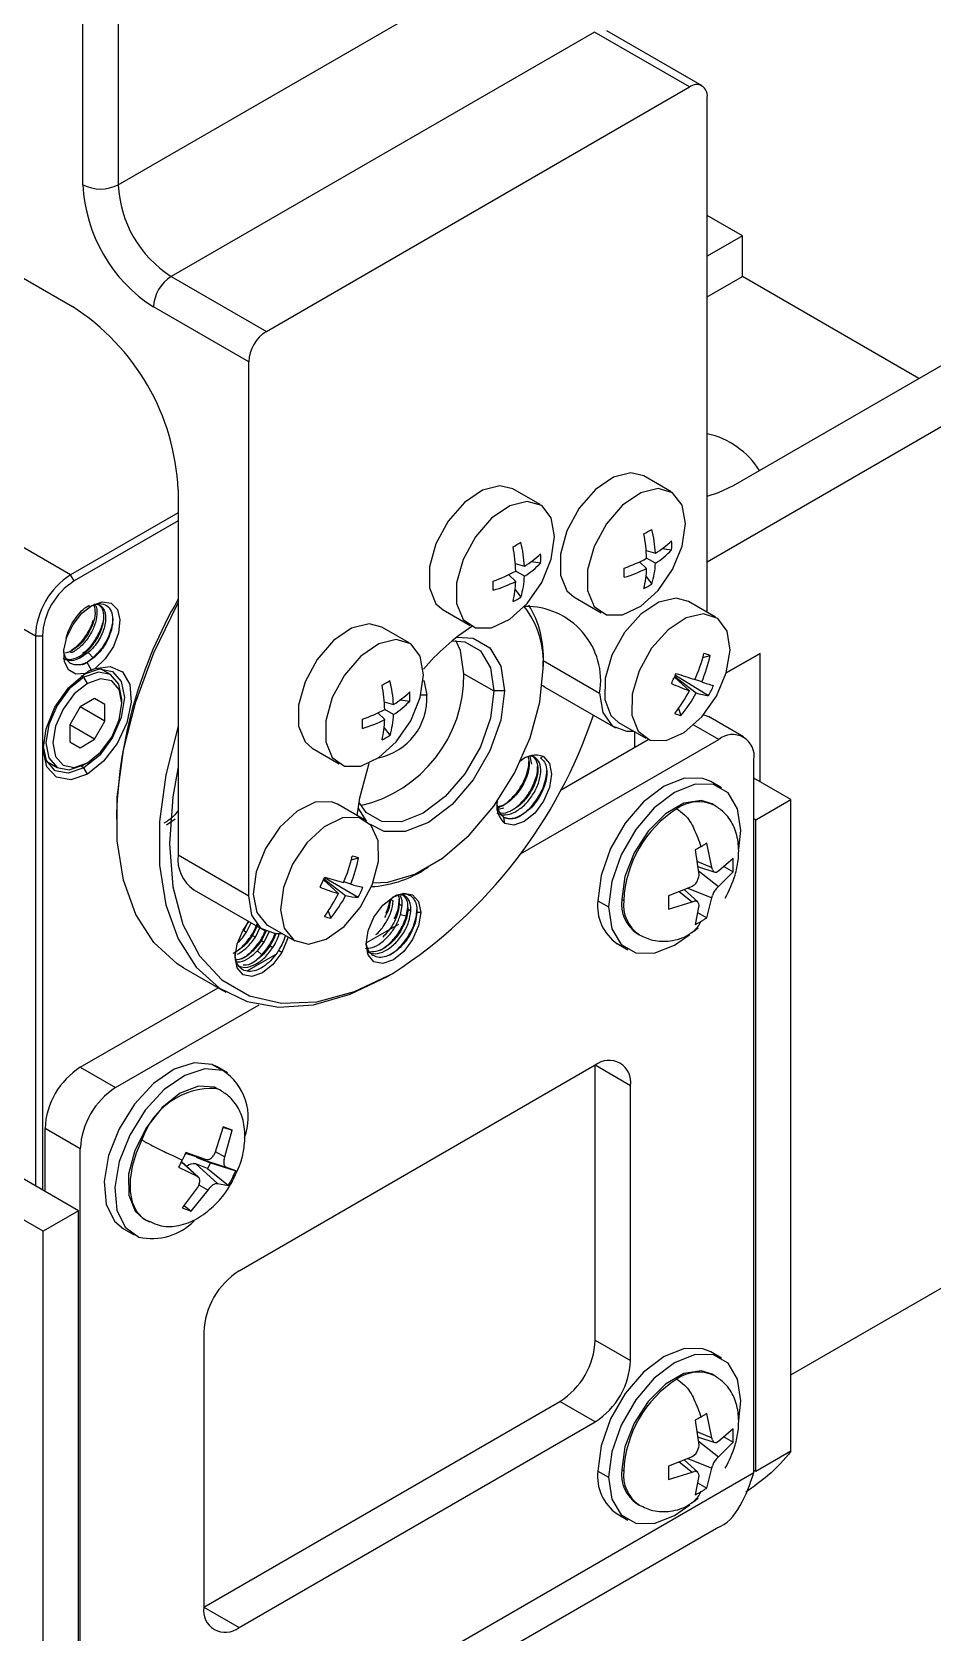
# Model space of a CAD drawing. Header units: millimetres. Extents: x 1258 to 2922, y -135 to 1239.
# Drawn here: x 1761.66 to 1779.73, y 1097.91 to 1130 of the extents above; entities that cross this region are included whole.
import ezdxf

# ---------------------------------------------------------------- set-up
doc = ezdxf.new("R2010")
doc.units = ezdxf.units.MM
doc.header["$LTSCALE"] = 6

msp = doc.modelspace()

# ---------------------------------------------------------------- linework, layer by layer
at = {"color": 7, "linetype": 'Continuous', "lineweight": 25}
for p, q in [((1762.683, 1126.94), (1762.683, 1135.922)), ((1763.39, 1135.922), (1763.39, 1126.94)), ((1763.39, 1126.94), (1771.876, 1131.839)), ((1772.936, 1130.002), (1764.451, 1125.103)), ((1774.846, 1128.9), (1772.936, 1130.002)), ((1775.096, 1128.924), (1773.186, 1130.026)), ((1766.36, 1124.001), (1774.846, 1128.9)), ((1775.199, 1118.368), (1775.199, 1128.695)), ((1761.729, 1117.895), (1745.253, 1127.407)), ((1775.906, 1125.915), (1775.199, 1126.324)), ((1760.001, 1125.924), (1762.471, 1124.498)), ((1775.906, 1125.915), (1775.199, 1125.507)), ((1775.906, 1125.099), (1775.906, 1125.915)), ((1764.451, 1125.103), (1766.36, 1124.001)), ((1775.199, 1124.691), (1775.906, 1125.099)), ((1779.442, 1123.058), (1775.906, 1125.099)), ((1766.007, 1123.389), (1764.098, 1124.491)), ((1766.007, 1112.69), (1766.007, 1123.389)), ((1775.729, 1120.915), (1780.149, 1123.466)), ((1775.199, 1119.384), (1780.502, 1122.446)), ((1774.473, 1120.788), (1773.928, 1121.103)), ((1764.593, 1120.824), (1764.593, 1113.507)), ((1771.848, 1120.528), (1771.303, 1120.843)), ((1764.593, 1120.365), (1762.436, 1119.12)), ((1764.593, 1120.202), (1762.507, 1118.998)), ((1774.297, 1119.648), (1774.484, 1119.622)), ((1771.35, 1119.35), (1771.535, 1119.295)), ((1771.672, 1119.388), (1771.859, 1119.362)), ((1773.844, 1119.384), (1773.984, 1119.251)), ((1773.975, 1119.61), (1774.16, 1119.555)), ((1774.16, 1119.352), (1773.984, 1119.453)), ((1762.507, 1118.998), (1762.436, 1119.12)), ((1771.219, 1119.124), (1771.359, 1118.991)), ((1771.535, 1119.092), (1771.359, 1119.194)), ((1773.972, 1119.086), (1774.089, 1118.936)), ((1771.347, 1118.826), (1771.464, 1118.677)), ((1772.528, 1118.678), (1773.073, 1118.363)), ((1769.903, 1118.418), (1770.448, 1118.103)), ((1775.366, 1118.272), (1774.821, 1118.587)), ((1769.223, 1117.757), (1768.678, 1118.072)), ((1761.87, 1117.895), (1761.729, 1117.895)), ((1761.729, 1117.895), (1761.729, 1106.872)), ((1761.87, 1117.895), (1761.87, 1106.791)), ((1762.422, 1117.577), (1762.324, 1117.549)), ((1762.457, 1117.557), (1762.422, 1117.577)), ((1762.634, 1117.455), (1762.598, 1117.475)), ((1762.791, 1117.563), (1762.634, 1117.455)), ((1762.923, 1117.477), (1762.765, 1117.367)), ((1762.791, 1117.563), (1762.885, 1117.459)), ((1762.885, 1117.459), (1762.923, 1117.477)), ((1775.111, 1117.463), (1775.258, 1117.503)), ((1775.582, 1117.156), (1776.26, 1117.547)), ((1776.26, 1117.547), (1775.582, 1117.156)), ((1776.26, 1114.975), (1776.26, 1117.547)), ((1762.772, 1116.946), (1762.701, 1117.069)), ((1762.766, 1117.167), (1762.725, 1117.142)), ((1762.853, 1117.213), (1762.765, 1117.367)), ((1762.927, 1117.244), (1762.853, 1117.213)), ((1763.238, 1117.122), (1763.034, 1117.24)), ((1770.32, 1117.14), (1770.921, 1116.793)), ((1771.911, 1117.242), (1771.911, 1117.364)), ((1774.842, 1116.799), (1774.54, 1117.067)), ((1774.549, 1117.085), (1774.98, 1116.753)), ((1774.561, 1117.111), (1775.227, 1116.7)), ((1771.133, 1116.793), (1770.921, 1116.793)), ((1771.944, 1116.87), (1771.893, 1116.903)), ((1771.944, 1116.87), (1773.358, 1116.054)), ((1775.088, 1116.975), (1774.952, 1117.025)), ((1762.625, 1116.474), (1762.418, 1116.115)), ((1762.918, 1116.643), (1762.625, 1116.474)), ((1763.125, 1116.185), (1762.625, 1116.474)), ((1763.125, 1116.523), (1762.918, 1116.643)), ((1763.125, 1116.523), (1762.918, 1116.643)), ((1763.125, 1116.185), (1763.125, 1116.523)), ((1763.461, 1116.548), (1763.461, 1116.63)), ((1768.725, 1116.579), (1768.91, 1116.524)), ((1768.91, 1116.321), (1768.734, 1116.423)), ((1769.047, 1116.617), (1769.234, 1116.591)), ((1774.621, 1116.443), (1774.672, 1116.302)), ((1762.418, 1116.115), (1762.418, 1115.777)), ((1762.918, 1115.826), (1762.418, 1116.115)), ((1762.918, 1115.826), (1763.125, 1116.185)), ((1768.594, 1116.353), (1768.734, 1116.22)), ((1773.421, 1116.162), (1773.966, 1115.847)), ((1775.129, 1116.317), (1775.222, 1116.28)), ((1775.929, 1115.872), (1775.222, 1116.28)), ((1762.418, 1115.777), (1762.625, 1115.657)), ((1762.625, 1115.657), (1762.918, 1115.826)), ((1768.722, 1116.055), (1768.839, 1115.906)), ((1771.457, 1113.53), (1775.429, 1115.822)), ((1772.258, 1114.808), (1774.015, 1115.823)), ((1773.75, 1115.669), (1773.75, 1115.972)), ((1767.278, 1115.647), (1767.823, 1115.332)), ((1771.684, 1115.329), (1771.646, 1115.481)), ((1771.743, 1115.464), (1771.67, 1115.487)), ((1771.687, 1115.497), (1771.766, 1115.411)), ((1771.918, 1115.478), (1771.854, 1115.454)), ((1761.959, 1115.378), (1762.164, 1115.26)), ((1762.772, 1115.354), (1762.701, 1115.313)), ((1762.772, 1115.129), (1762.701, 1115.252)), ((1776.136, 1101.125), (1776.136, 1115.414)), ((1775.482, 1114.854), (1775.27, 1114.976)), ((1776.878, 1114.618), (1776.136, 1115.046)), ((1768.33, 1114.21), (1767.785, 1114.525)), ((1775.337, 1114.505), (1775.295, 1114.529)), ((1776.171, 1114.21), (1776.878, 1114.618)), ((1776.878, 1101.553), (1776.878, 1114.618)), ((1763.355, 1114.343), (1763.355, 1114.221)), ((1764.361, 1114.109), (1764.531, 1114.233)), ((1768.376, 1114.18), (1768.201, 1114.449)), ((1770.975, 1114.417), (1771.122, 1114.45)), ((1771.143, 1114.136), (1771.123, 1114.264)), ((1776.171, 1114.21), (1776.136, 1114.23)), ((1776.171, 1101.145), (1776.171, 1114.21)), ((1775.836, 1113.628), (1775.871, 1113.995)), ((1774.955, 1113.606), (1775.029, 1113.105)), ((1775.293, 1113.257), (1775.188, 1113.74)), ((1764.593, 1113.507), (1766.007, 1112.69)), ((1768.063, 1113.407), (1768.21, 1113.449)), ((1769.507, 1113.2), (1769.613, 1113.261)), ((1775.004, 1113.274), (1775.354, 1113.162)), ((1775.302, 1113.214), (1775.293, 1113.257)), ((1775.718, 1113.434), (1775.426, 1113.18)), ((1775.532, 1113.272), (1775.718, 1113.165)), ((1775.718, 1113.165), (1775.718, 1113.434)), ((1767.807, 1112.732), (1767.503, 1113.005)), ((1767.513, 1113.026), (1767.949, 1112.695)), ((1767.526, 1113.056), (1768.204, 1112.66)), ((1768.052, 1112.919), (1767.915, 1112.968)), ((1774.938, 1112.902), (1774.895, 1112.874)), ((1775.029, 1113.105), (1775.025, 1113.054)), ((1775.426, 1113.18), (1775.39, 1113.163)), ((1775.426, 1112.875), (1775.718, 1113.165)), ((1764.908, 1112.808), (1766.323, 1111.992)), ((1768.848, 1112.621), (1768.904, 1112.588)), ((1773.007, 1112.587), (1773.219, 1112.465)), ((1773.484, 1112.618), (1773.526, 1112.594)), ((1774.895, 1112.874), (1774.425, 1112.687)), ((1774.425, 1112.687), (1774.425, 1112.418)), ((1774.425, 1112.418), (1774.895, 1112.569)), ((1775.008, 1112.564), (1774.736, 1112.811)), ((1774.895, 1112.569), (1774.938, 1112.582)), ((1775.188, 1112.246), (1775.293, 1112.645)), ((1775.293, 1112.645), (1775.302, 1112.692)), ((1775.39, 1112.843), (1775.426, 1112.875)), ((1767.599, 1112.38), (1767.652, 1112.24)), ((1769.025, 1112.519), (1769.081, 1112.486)), ((1769.048, 1112.305), (1769.081, 1112.486)), ((1769.165, 1112.281), (1769.048, 1112.304)), ((1769.165, 1112.281), (1769.199, 1112.454)), ((1769.168, 1112.235), (1769.165, 1112.281)), ((1769.201, 1112.417), (1769.168, 1112.235)), ((1769.201, 1112.417), (1769.258, 1112.384)), ((1769.454, 1112.353), (1769.378, 1112.353)), ((1775.029, 1112.492), (1774.955, 1112.112)), ((1775.002, 1112.354), (1775.188, 1112.246)), ((1775.025, 1112.532), (1775.029, 1112.492)), ((1765.893, 1112), (1766.011, 1112.172)), ((1765.998, 1112.179), (1765.906, 1111.993)), ((1765.906, 1111.993), (1765.963, 1111.96)), ((1765.963, 1111.96), (1766.055, 1112.147)), ((1766.191, 1112.11), (1766.083, 1111.891)), ((1766.14, 1111.858), (1766.237, 1112.056)), ((1766.361, 1111.995), (1766.26, 1111.789)), ((1766.316, 1111.756), (1766.425, 1111.977)), ((1766.385, 1112.1), (1766.93, 1111.785)), ((1768.361, 1111.742), (1769.013, 1112.118)), ((1773.795, 1111.931), (1773.837, 1111.907)), ((1774.88, 1111.948), (1775.015, 1112.044)), ((1766.083, 1111.891), (1766.14, 1111.858)), ((1766.184, 1111.588), (1766.316, 1111.756)), ((1766.26, 1111.789), (1766.316, 1111.756)), ((1766.437, 1111.687), (1766.305, 1111.518)), ((1766.437, 1111.687), (1766.493, 1111.654)), ((1773.395, 1111.729), (1773.608, 1111.606)), ((1765.978, 1111.183), (1766.542, 1111.509)), ((1766.272, 1111.506), (1766.184, 1111.588)), ((1766.305, 1111.518), (1766.271, 1111.507)), ((1766.668, 1111.553), (1766.604, 1111.59)), ((1764.702, 1111.245), (1765.55, 1110.755)), ((1768.906, 1111.138), (1768.8, 1111.077)), ((1762.63, 1109.25), (1765.394, 1110.845)), ((1763.337, 1108.842), (1766.215, 1110.504)), ((1762.63, 1109.25), (1763.337, 1108.842)), ((1765.274, 1109.307), (1765.486, 1109.184)), ((1765.371, 1109.261), (1765.274, 1109.307)), ((1765.583, 1109.139), (1765.371, 1109.261)), ((1772.954, 1109.29), (1765.812, 1105.167)), ((1773.661, 1108.882), (1772.954, 1109.29)), ((1772.954, 1103.779), (1772.954, 1109.29)), ((1765.395, 1108.814), (1765.318, 1108.851)), ((1765.318, 1108.851), (1765.359, 1108.827)), ((1765.437, 1108.79), (1765.395, 1108.814)), ((1773.661, 1103.37), (1773.661, 1108.882)), ((1762.595, 1106.372), (1758.827, 1108.548)), ((1761.888, 1105.964), (1758.119, 1108.139)), ((1762.63, 1107.617), (1761.923, 1108.026)), ((1761.923, 1106.76), (1761.923, 1108.026)), ((1765.492, 1108.059), (1765.327, 1107.531)), ((1765.49, 1108.051), (1765.672, 1107.992)), ((1765.672, 1107.992), (1765.492, 1108.059)), ((1765.531, 1107.456), (1765.672, 1107.992)), ((1762.63, 1093.328), (1762.63, 1107.617)), ((1764.74, 1107.529), (1765.152, 1107.398)), ((1765.14, 1107.402), (1764.746, 1107.542)), ((1765.327, 1107.531), (1765.3, 1107.482)), ((1765.515, 1107.403), (1765.531, 1107.456)), ((1764.598, 1107.249), (1764.972, 1107.069)), ((1765, 1107.05), (1764.658, 1107.361)), ((1765.182, 1107.225), (1764.943, 1107.314)), ((1764.943, 1107.314), (1765.383, 1106.918)), ((1764.999, 1107.426), (1765.239, 1107.338)), ((1764.999, 1107.426), (1765.55, 1107.25)), ((1765.177, 1107.397), (1765.14, 1107.402)), ((1765.239, 1107.338), (1765.182, 1107.225)), ((1765.182, 1107.225), (1765.599, 1106.88)), ((1765.239, 1107.338), (1765.746, 1107.173)), ((1765.55, 1107.25), (1765.527, 1107.268)), ((1765.746, 1107.173), (1765.55, 1107.25)), ((1764.991, 1106.864), (1764.672, 1106.43)), ((1764.972, 1107.069), (1765.002, 1107.048)), ((1765.014, 1106.913), (1764.991, 1106.864)), ((1765.195, 1106.788), (1765.228, 1106.834)), ((1765.351, 1106.919), (1765.383, 1106.918)), ((1765.383, 1106.918), (1765.599, 1106.88)), ((1765.715, 1107.036), (1765.677, 1107.024)), ((1764.71, 1106.482), (1764.852, 1106.364)), ((1764.852, 1106.364), (1765.195, 1106.788)), ((1762.595, 1106.372), (1761.888, 1105.964)), ((1762.595, 1093.307), (1762.595, 1106.372)), ((1763.896, 1106.216), (1763.937, 1106.192)), ((1763.937, 1106.192), (1764.043, 1106.15)), ((1763.937, 1106.192), (1764.015, 1106.156)), ((1764.672, 1106.43), (1764.852, 1106.364)), ((1761.888, 1092.899), (1761.888, 1105.964)), ((1763.496, 1106.014), (1763.708, 1105.891)), ((1776.878, 1103.084), (1780.502, 1105.176)), ((1765.105, 1103.943), (1765.105, 1098.431)), ((1772.954, 1103.779), (1773.661, 1103.37)), ((1775.482, 1103.422), (1775.27, 1103.545)), ((1775.337, 1103.074), (1775.295, 1103.098)), ((1765.105, 1098.431), (1772.247, 1102.554)), ((1772.954, 1102.146), (1772.247, 1102.554)), ((1775.293, 1101.826), (1775.188, 1102.308)), ((1775.833, 1102.177), (1775.871, 1102.564)), ((1765.812, 1098.023), (1772.954, 1102.146)), ((1774.955, 1102.174), (1775.029, 1101.673)), ((1775.718, 1102.002), (1775.426, 1101.749)), ((1775.718, 1101.733), (1775.718, 1102.002)), ((1775.004, 1101.843), (1775.354, 1101.731)), ((1775.029, 1101.673), (1775.025, 1101.622)), ((1775.302, 1101.782), (1775.293, 1101.826)), ((1775.426, 1101.749), (1775.39, 1101.732)), ((1775.426, 1101.444), (1775.718, 1101.733)), ((1775.532, 1101.841), (1775.718, 1101.733)), ((1774.895, 1101.442), (1774.425, 1101.255)), ((1775.008, 1101.132), (1774.736, 1101.379)), ((1774.938, 1101.471), (1774.895, 1101.442)), ((1775.39, 1101.412), (1775.426, 1101.444)), ((1776.878, 1101.553), (1776.171, 1101.145)), ((1762.63, 1093.328), (1776.136, 1101.125)), ((1773.007, 1101.156), (1773.219, 1101.033)), ((1773.484, 1101.186), (1773.526, 1101.162)), ((1774.425, 1101.255), (1774.425, 1100.987)), ((1774.425, 1100.987), (1774.895, 1101.138)), ((1774.895, 1101.138), (1774.938, 1101.151)), ((1775.029, 1101.061), (1774.955, 1100.681)), ((1775.025, 1101.1), (1775.029, 1101.061)), ((1775.188, 1100.815), (1775.293, 1101.213)), ((1775.293, 1101.213), (1775.302, 1101.26)), ((1775.002, 1100.922), (1775.188, 1100.815)), ((1773.795, 1100.499), (1773.837, 1100.475)), ((1774.88, 1100.516), (1775.015, 1100.612)), ((1773.395, 1100.297), (1773.608, 1100.175)), ((1762.552, 1092.606), (1775.386, 1100.015)), ((1765.105, 1098.431), (1765.812, 1098.023))]:
    msp.add_line(p, q, dxfattribs=at)
at = {"color": 8, "linetype": 'Continuous', "lineweight": 25}
for p, q in [((1762.436, 1119.12), (1755.326, 1123.225)), ((1771.911, 1117.405), (1773.042, 1116.752)), ((1762.701, 1117.069), (1762.656, 1117.095)), ((1769.578, 1116.711), (1769.459, 1116.711)), ((1775.429, 1115.822), (1774.93, 1116.11)), ((1762.701, 1115.252), (1762.646, 1115.284)), ((1774.988, 1113.38), (1775.293, 1113.257)), ((1775.015, 1113.196), (1775.426, 1112.875)), ((1774.637, 1112.771), (1774.895, 1112.569)), ((1774.81, 1112.84), (1775.293, 1112.645)), ((1765.438, 1108.79), (1765.359, 1108.827)), ((1764.74, 1107.529), (1765.14, 1107.402)), ((1765.337, 1107.563), (1765.531, 1107.456)), ((1764.655, 1107.355), (1764.972, 1107.069)), ((1765.005, 1106.893), (1765.195, 1106.788)), ((1774.988, 1101.949), (1775.293, 1101.826)), ((1775.015, 1101.764), (1775.426, 1101.444)), ((1774.637, 1101.34), (1774.895, 1101.138)), ((1774.81, 1101.408), (1775.293, 1101.213)), ((1776.171, 1101.145), (1776.136, 1101.165))]:
    msp.add_line(p, q, dxfattribs=at)
at = {"color": 7, "linetype": 'Continuous', "lineweight": 25, "flags": 128}
for points in [[(1773.928, 1121.103), (1773.669, 1121.168), (1773.319, 1121.081), (1772.957, 1120.833), (1772.631, 1120.458), (1772.386, 1120.006), (1772.255, 1119.538), (1772.255, 1119.118), (1772.386, 1118.802), (1772.528, 1118.678)], [(1775.199, 1120.696), (1775.426, 1120.771), (1775.729, 1120.915)], [(1771.303, 1120.843), (1771.044, 1120.908), (1770.694, 1120.821), (1770.332, 1120.573), (1770.006, 1120.198), (1769.761, 1119.746), (1769.63, 1119.279), (1769.63, 1118.859), (1769.761, 1118.543), (1769.903, 1118.418)], [(1772.138, 1119.887), (1772.071, 1120.261), (1771.88, 1120.508), (1771.59, 1120.594), (1771.24, 1120.507), (1770.877, 1120.259), (1770.552, 1119.883), (1770.307, 1119.431), (1770.175, 1118.964), (1770.175, 1118.544), (1770.307, 1118.228), (1770.552, 1118.059), (1770.877, 1118.06), (1771.24, 1118.23), (1771.59, 1118.547), (1771.88, 1118.968), (1772.071, 1119.435), (1772.138, 1119.887)], [(1774.763, 1120.147), (1774.696, 1120.521), (1774.505, 1120.768), (1774.215, 1120.853), (1773.865, 1120.766), (1773.502, 1120.518), (1773.177, 1120.143), (1772.932, 1119.691), (1772.8, 1119.224), (1772.8, 1118.804), (1772.932, 1118.488), (1773.177, 1118.319), (1773.502, 1118.319), (1773.865, 1118.49), (1774.215, 1118.807), (1774.505, 1119.228), (1774.696, 1119.695), (1774.763, 1120.147)], [(1762.725, 1117.142), (1762.539, 1117.131), (1762.395, 1117.215), (1762.311, 1117.381), (1762.299, 1117.609), (1762.359, 1117.869), (1762.485, 1118.127), (1762.659, 1118.35), (1762.86, 1118.508)], [(1762.86, 1118.508), (1763.069, 1118.582), (1763.248, 1118.554), (1763.373, 1118.427), (1763.425, 1118.219), (1763.397, 1117.96), (1763.294, 1117.686), (1763.129, 1117.435), (1762.927, 1117.244)], [(1764.702, 1111.245), (1764.57, 1111.327), (1764.103, 1111.75), (1763.742, 1112.312), (1763.496, 1112.999), (1763.371, 1113.792), (1763.371, 1114.668), (1763.496, 1115.605), (1763.742, 1116.576), (1764.103, 1117.556), (1764.57, 1118.517), (1764.593, 1118.558)], [(1774.821, 1118.587), (1774.579, 1118.652), (1774.231, 1118.574), (1773.868, 1118.334), (1773.539, 1117.964), (1773.289, 1117.514), (1773.151, 1117.046), (1773.144, 1116.622), (1773.269, 1116.299), (1773.421, 1116.162)], [(1768.678, 1118.072), (1768.419, 1118.137), (1768.069, 1118.05), (1767.707, 1117.803), (1767.381, 1117.427), (1767.136, 1116.975), (1767.005, 1116.508), (1767.005, 1116.088), (1767.136, 1115.772), (1767.278, 1115.647)], [(1774.055, 1115.807), (1774.377, 1115.799), (1774.739, 1115.961), (1775.091, 1116.272), (1775.385, 1116.689), (1775.582, 1117.155), (1775.656, 1117.609), (1775.596, 1117.989), (1775.41, 1118.243), (1775.124, 1118.337), (1774.776, 1118.259), (1774.413, 1118.019), (1774.085, 1117.649), (1773.834, 1117.199), (1773.697, 1116.731), (1773.69, 1116.307), (1773.815, 1115.985), (1774.055, 1115.807)], [(1769.513, 1117.116), (1769.446, 1117.49), (1769.255, 1117.737), (1768.965, 1117.823), (1768.615, 1117.736), (1768.252, 1117.488), (1767.927, 1117.112), (1767.682, 1116.66), (1767.55, 1116.193), (1767.55, 1115.773), (1767.682, 1115.457), (1767.927, 1115.288), (1768.252, 1115.289), (1768.615, 1115.459), (1768.965, 1115.776), (1769.255, 1116.197), (1769.446, 1116.664), (1769.513, 1117.116)], [(1770.089, 1117.801), (1770.338, 1117.777), (1770.651, 1117.597), (1770.852, 1117.257), (1770.921, 1116.793)], [(1770.32, 1117.14), (1770.251, 1117.604), (1770.16, 1117.802)], [(1770.176, 1117.871), (1770.507, 1117.851), (1770.843, 1117.657), (1771.059, 1117.292), (1771.133, 1116.793)], [(1762.772, 1115.129), (1762.439, 1115.012), (1762.155, 1115.063), (1761.962, 1115.273), (1761.888, 1115.613), (1761.944, 1116.032), (1762.122, 1116.468), (1762.396, 1116.857), (1762.725, 1117.142)], [(1762.701, 1117.069), (1762.41, 1116.834), (1762.163, 1116.501), (1761.999, 1116.121), (1761.941, 1115.752), (1761.999, 1115.45), (1762.163, 1115.26), (1762.41, 1115.212), (1762.701, 1115.313)], [(1762.701, 1117.13), (1763.012, 1117.238), (1763.276, 1117.187), (1763.452, 1116.984), (1763.514, 1116.66), (1763.452, 1116.265), (1763.276, 1115.859), (1763.012, 1115.503), (1762.701, 1115.252)], [(1763.461, 1116.63), (1763.403, 1116.932), (1763.238, 1117.122), (1762.992, 1117.17), (1762.701, 1117.069)], [(1762.927, 1117.244), (1763.231, 1117.287), (1763.474, 1117.176), (1763.621, 1116.925), (1763.652, 1116.568), (1763.564, 1116.155), (1763.369, 1115.742), (1763.092, 1115.384), (1762.772, 1115.129)], [(1768.499, 1112.951), (1768.798, 1112.963), (1769.336, 1113.121), (1769.89, 1113.44), (1770.428, 1113.904), (1770.918, 1114.485), (1771.333, 1115.148), (1771.648, 1115.856), (1771.844, 1116.568), (1771.911, 1117.242)], [(1762.772, 1116.946), (1762.508, 1116.733), (1762.284, 1116.432), (1762.135, 1116.087), (1762.082, 1115.752), (1762.135, 1115.478), (1762.284, 1115.306), (1762.508, 1115.262), (1762.772, 1115.354)], [(1762.772, 1115.354), (1763.036, 1115.567), (1763.259, 1115.869), (1763.409, 1116.213), (1763.461, 1116.548), (1763.409, 1116.822), (1763.259, 1116.994), (1763.036, 1117.038), (1762.772, 1116.946)], [(1770.921, 1116.793), (1770.852, 1116.248), (1770.651, 1115.677), (1770.338, 1115.135), (1769.944, 1114.675), (1769.507, 1114.343), (1769.07, 1114.171), (1768.676, 1114.175), (1768.363, 1114.356), (1768.218, 1114.56)], [(1771.133, 1116.793), (1771.059, 1116.207), (1770.843, 1115.593), (1770.507, 1115.011), (1770.083, 1114.517), (1769.613, 1114.159), (1769.143, 1113.974), (1768.719, 1113.979), (1768.448, 1114.115)], [(1769.509, 1117.012), (1769.526, 1116.978), (1769.578, 1116.711)], [(1773.042, 1116.752), (1773.107, 1116.363), (1773.295, 1116.097), (1773.582, 1115.985), (1773.723, 1115.987)], [(1764.593, 1116.092), (1764.591, 1116.087), (1764.344, 1115.115), (1764.219, 1114.178), (1764.219, 1113.302), (1764.344, 1112.509), (1764.591, 1111.823), (1764.952, 1111.26), (1765.418, 1110.838), (1765.977, 1110.566), (1766.612, 1110.454), (1767.307, 1110.503), (1768.043, 1110.713), (1768.8, 1111.077)], [(1762.701, 1115.252), (1762.39, 1115.144), (1762.126, 1115.195), (1761.95, 1115.398), (1761.889, 1115.682)], [(1771.918, 1115.478), (1772.037, 1115.342), (1772.079, 1115.124), (1772.037, 1114.857), (1771.918, 1114.584), (1771.741, 1114.344), (1771.531, 1114.175), (1771.321, 1114.102), (1771.143, 1114.136)], [(1764.593, 1115.274), (1764.484, 1114.671), (1764.416, 1113.731), (1764.484, 1112.87), (1764.687, 1112.114), (1765.017, 1111.486), (1765.466, 1111.005), (1766.02, 1110.685), (1766.661, 1110.537), (1767.37, 1110.564), (1768.126, 1110.767), (1768.906, 1111.138)], [(1768.182, 1114.292), (1768.234, 1114.65), (1768.423, 1115.349)], [(1775.27, 1114.976), (1775.112, 1115.041), (1774.743, 1115.045), (1774.333, 1114.883), (1773.923, 1114.572), (1773.554, 1114.141), (1773.26, 1113.633), (1773.072, 1113.098), (1773.007, 1112.587)], [(1775.871, 1113.995), (1775.806, 1114.431), (1775.618, 1114.749), (1775.324, 1114.918), (1774.955, 1114.923), (1774.545, 1114.761), (1774.135, 1114.45), (1773.766, 1114.019), (1773.472, 1113.511), (1773.284, 1112.975), (1773.219, 1112.465)], [(1767.785, 1114.525), (1767.667, 1114.573), (1767.338, 1114.564), (1766.976, 1114.386), (1766.628, 1114.062), (1766.341, 1113.638), (1766.156, 1113.169), (1766.095, 1112.72), (1766.169, 1112.351), (1766.366, 1112.112), (1766.385, 1112.1)], [(1775.295, 1114.529), (1775.075, 1114.597), (1774.729, 1114.543), (1774.361, 1114.33), (1774.015, 1113.985), (1773.733, 1113.548), (1773.548, 1113.074), (1773.484, 1112.618)], [(1768.212, 1114.259), (1767.884, 1114.249), (1767.521, 1114.071), (1767.173, 1113.748), (1766.887, 1113.323), (1766.701, 1112.855), (1766.641, 1112.405), (1766.714, 1112.036), (1766.911, 1111.797), (1767.206, 1111.72), (1767.557, 1111.816), (1767.919, 1112.071), (1768.241, 1112.451), (1768.482, 1112.905), (1768.607, 1113.372), (1768.6, 1113.788), (1768.462, 1114.098), (1768.212, 1114.259)], [(1766.687, 1111.926), (1766.546, 1111.923), (1766.259, 1112.035), (1766.072, 1112.302), (1766.007, 1112.69)], [(1768.358, 1111.72), (1768.4, 1111.986), (1768.518, 1112.26), (1768.696, 1112.5), (1768.906, 1112.669), (1769.116, 1112.742), (1769.293, 1112.708), (1769.412, 1112.571), (1769.454, 1112.353)], [(1769.454, 1112.353), (1769.412, 1112.086), (1769.293, 1111.813), (1769.116, 1111.573), (1768.906, 1111.404), (1768.696, 1111.331), (1768.518, 1111.365), (1768.4, 1111.502), (1768.358, 1111.72)], [(1773.219, 1112.465), (1773.284, 1112.029), (1773.472, 1111.711), (1773.766, 1111.542), (1774.135, 1111.537), (1774.545, 1111.699), (1774.849, 1111.915)], [(1766.668, 1111.553), (1766.491, 1111.313), (1766.281, 1111.144), (1766.071, 1111.071), (1765.893, 1111.105), (1765.775, 1111.242), (1765.733, 1111.46), (1765.775, 1111.726), (1765.893, 1112)], [(1774.943, 1111.999), (1774.955, 1112.01), (1774.989, 1112.044)], [(1766.797, 1111.862), (1766.787, 1111.827), (1766.668, 1111.553)], [(1765.274, 1109.307), (1764.916, 1109.342), (1764.51, 1109.21), (1764.098, 1108.925), (1763.718, 1108.513), (1763.408, 1108.016), (1763.198, 1107.482), (1763.11, 1106.962), (1763.151, 1106.509), (1763.317, 1106.167), (1763.496, 1106.014)], [(1765.486, 1109.184), (1765.128, 1109.22), (1764.723, 1109.088), (1764.31, 1108.802), (1763.93, 1108.391), (1763.62, 1107.893), (1763.411, 1107.359), (1763.322, 1106.84), (1763.363, 1106.387), (1763.529, 1106.044), (1763.805, 1105.846)], [(1765.318, 1108.851), (1764.997, 1108.874), (1764.633, 1108.733), (1764.271, 1108.445), (1763.954, 1108.045), (1763.721, 1107.581), (1763.599, 1107.109), (1763.603, 1106.687), (1763.733, 1106.364), (1763.896, 1106.216)], [(1764.951, 1107.462), (1764.969, 1107.444), (1764.999, 1107.426)], [(1775.27, 1103.545), (1775.112, 1103.609), (1774.743, 1103.613), (1774.333, 1103.452), (1773.923, 1103.14), (1773.554, 1102.71), (1773.26, 1102.202), (1773.072, 1101.666), (1773.007, 1101.156)], [(1775.871, 1102.564), (1775.806, 1102.999), (1775.618, 1103.318), (1775.324, 1103.487), (1774.955, 1103.491), (1774.545, 1103.329), (1774.135, 1103.018), (1773.766, 1102.587), (1773.472, 1102.079), (1773.284, 1101.544), (1773.219, 1101.033)], [(1775.295, 1103.098), (1775.075, 1103.165), (1774.729, 1103.111), (1774.361, 1102.898), (1774.015, 1102.553), (1773.733, 1102.117), (1773.548, 1101.642), (1773.484, 1101.186)], [(1773.219, 1101.033), (1773.284, 1100.597), (1773.472, 1100.279), (1773.766, 1100.11), (1774.135, 1100.106), (1774.545, 1100.267), (1774.849, 1100.483)], [(1774.943, 1100.567), (1774.955, 1100.579), (1774.989, 1100.612)]]:
    msp.add_lwpolyline(points, dxfattribs=at)
at = {"color": 8, "linetype": 'Continuous', "lineweight": 25, "flags": 128}
msp.add_lwpolyline([(1763.867, 1107.794), (1763.751, 1107.527), (1763.672, 1107.26), (1763.631, 1107.001), (1763.632, 1106.761), (1763.672, 1106.549), (1763.752, 1106.373), (1763.868, 1106.24), (1763.937, 1106.192)], dxfattribs=at)
at = {"color": 7, "linetype": 'Continuous', "lineweight": 25}
for centre, radius, start, end in [((1774.984, 1128.73), 0.218, 350.786, 129.2033), ((1765.754, 1127.08), 3.074, 182.6055, 237.3945), ((1763.037, 1127.623), 0.769, 242.6097, 297.3903), ((1765.693, 1127.045), 2.305, 182.6055, 237.3945), ((1764.865, 1124.456), 0.768, 122.6055, 177.3945), ((1759.987, 1120.615), 4.61, 2.6055, 57.3945), ((1766.774, 1123.354), 0.768, 122.6055, 177.3945), ((1774.833, 1120.316), 1.674, 32.3989, 77.3804), ((1765.615, 1134.529), 16.791, 299.6856, 300.309), ((1771.637, 1119.424), 2.526, 2.9735, 13.9463), ((1762.99, 1134.269), 16.791, 299.6856, 300.309), ((1767.863, 1119.055), 3.499, 2.2642, 10.3076), ((1769.012, 1119.164), 2.526, 2.9735, 13.9463), ((1770.488, 1119.315), 3.499, 2.2642, 10.3076), ((1773.091, 1121.282), 2.031, 301.7586, 313.3233), ((1772.96, 1119.713), 1.527, 356.5707, 3.4293), ((1770.466, 1121.022), 2.031, 301.7586, 313.3233), ((1770.63, 1120.513), 1.685, 302.5061, 316.889), ((1770.335, 1119.453), 1.527, 356.5707, 3.4293), ((1772.356, 1122.55), 3.499, 289.6903, 297.7332), ((1772.477, 1119.426), 1.685, 343.1092, 357.4912), ((1773.255, 1120.773), 1.685, 302.5061, 316.889), ((1763.264, 1117.826), 1.537, 122.6055, 177.3945), ((1763.252, 1117.833), 1.383, 122.6055, 177.3945), ((1769.731, 1122.291), 3.499, 289.6903, 297.7332), ((1754.131, 1118.905), 16.779, 359.688, 0.312), ((1770.212, 1121.241), 2.526, 286.0512, 297.0237), ((1769.329, 1119.053), 2.031, 346.6743, 358.2385), ((1769.852, 1119.166), 1.685, 343.1092, 357.4912), ((1756.756, 1119.165), 16.779, 359.688, 0.312), ((1772.837, 1121.501), 2.526, 286.0512, 297.0237), ((1771.954, 1119.313), 2.031, 346.6743, 358.2385), ((1770.623, 1119.951), 1.527, 296.5677, 303.4269), ((1773.248, 1120.211), 1.527, 296.5677, 303.4269), ((1772.606, 1113.997), 9.258, 149.9555, 177.8557), ((1770.086, 1117.362), 1.83, 356.2138, 37.8274), ((1771.577, 1117), 1.486, 350.4048, 91.344), ((1769.903, 1117.474), 2.011, 356.8789, 31.052), ((1772.915, 1114.345), 4.464, 123.0584, 139.7543), ((1762.601, 1117.606), 0.305, 180.9374, 238.3617), ((1771.811, 1118.415), 3.435, 336.0563, 345.3123), ((1772.503, 1118.098), 2.818, 336.5244, 347.8117), ((1774.711, 1116.051), 1.552, 69.3483, 74.187), ((1767.643, 1117.104), 2.677, 283.1597, 0.7518), ((1766.554, 1120.94), 8.876, 333.2556, 334.6933), ((1791.146, 1165.727), 51.329, 251.1682, 251.6065), ((1760.365, 1131.498), 16.791, 299.6856, 300.309), ((1765.238, 1116.285), 3.499, 2.2642, 10.3076), ((1766.387, 1116.393), 2.526, 2.9735, 13.9463), ((1767.841, 1118.251), 2.031, 301.7586, 313.3233), ((1767.71, 1116.682), 1.527, 356.5707, 3.4293), ((1776.511, 1121.413), 4.907, 245.5538, 250.1116), ((1772, 1118.313), 3.22, 322.2853, 331.9496), ((1772.609, 1118.042), 2.699, 319.852, 331.4696), ((1775.382, 1118.022), 1.331, 252.3937, 263.2954), ((1779.105, 1129.204), 12.872, 251.8166, 252.9215), ((1773.243, 1117.793), 2.265, 331.157, 336.7919), ((1767.106, 1119.52), 3.499, 289.6903, 297.7332), ((1768.363, 1116.647), 1.217, 281.7352, 3.0093), ((1768.005, 1117.742), 1.685, 302.5061, 316.889), ((1751.506, 1116.134), 16.779, 359.688, 0.312), ((1767.587, 1118.47), 2.526, 286.0512, 297.0237), ((1766.704, 1116.282), 2.031, 346.6743, 358.2385), ((1767.227, 1116.395), 1.685, 343.1092, 357.4912), ((1763.477, 1119.491), 9.962, 303.0213, 341.3699), ((1774.931, 1117.299), 1.03, 248.1211, 255.4142), ((1767.998, 1117.18), 1.527, 296.5677, 303.4269), ((1775.705, 1115.484), 0.437, 350.786, 129.2033), ((1771.761, 1115.043), 0.463, 70.1465, 131.5444), ((1771.442, 1114.49), 0.463, 168.4511, 229.8414), ((1771.313, 1114.532), 0.329, 179.6155, 234.6661), ((1771.263, 1114.579), 0.345, 246.0122, 306.8594), ((1775.829, 1112.489), 2.305, 122.6055, 177.3945), ((1765.312, 1113.412), 0.726, 172.4814, 236.2064), ((1764.723, 1114.288), 3.454, 337.3153, 346.5189), ((1765.439, 1113.985), 2.822, 337.7852, 349.0442), ((1767.707, 1111.789), 1.734, 73.1417, 77.5143), ((1759.405, 1116.691), 8.898, 334.5081, 335.9372), ((1772.887, 1131.396), 19.1, 253.7094, 254.8951), ((1769.285, 1117.678), 4.916, 255.4681, 258.4055), ((1768.346, 1115.073), 2.204, 273.1441, 301.7974), ((1769.021, 1116.814), 4.259, 248.1536, 253.4308), ((1764.975, 1114.162), 3.172, 323.4631, 333.2051), ((1765.58, 1113.917), 2.666, 321.0239, 332.7196), ((1768.239, 1113.87), 1.211, 256.1129, 268.3468), ((1766.211, 1113.702), 2.249, 332.3949, 338.0503), ((1773.911, 1112.479), 0.911, 173.1955, 235.4923), ((1774.192, 1112.524), 0.714, 172.4814, 236.2064), ((1767.843, 1113.23), 1.008, 251.5664, 259.0897), ((1768.681, 1111.758), 0.322, 179.1655, 236.7626), ((1773.23, 1108.952), 0.437, 350.786, 129.2033), ((1763.458, 1107.956), 1.537, 122.6055, 177.3945), ((1764.881, 1108.245), 1.117, 338.7714, 57.2409), ((1764.166, 1107.548), 1.537, 122.6055, 177.3945), ((1765.288, 1107.335), 1.494, 87.2609, 162.1026), ((1764.902, 1107.114), 0.204, 78.4761, 132.3715), ((1764.061, 1107.027), 1.209, 257.7782, 314.9875), ((1766.64, 1103.873), 1.537, 122.6055, 177.3945), ((1771.419, 1103.848), 1.537, 302.6055, 357.3945), ((1772.126, 1103.44), 1.537, 302.6055, 357.3945), ((1775.829, 1101.057), 2.305, 122.6055, 177.3945), ((1773.911, 1101.048), 0.911, 173.1955, 235.4923), ((1774.192, 1101.093), 0.714, 172.4814, 236.2064), ((1765.536, 1098.361), 0.437, 170.786, 309.2033)]:
    msp.add_arc(centre, radius, start, end, dxfattribs=at)
at = {"color": 8, "linetype": 'Continuous', "lineweight": 25}
for centre, radius, start, end in [((1775.026, 1113.818), 0.754, 65.6929, 125.6176), ((1774.239, 1112.503), 0.719, 172.7273, 236.1117), ((1775.026, 1102.386), 0.754, 65.6929, 125.6176), ((1774.239, 1101.071), 0.719, 172.7273, 236.1117)]:
    msp.add_arc(centre, radius, start, end, dxfattribs=at)
at = {"color": 7, "linetype": 'Continuous', "lineweight": 25}
for points, knots in [([(1762.344, 1117.855), (1762.362, 1117.912), (1762.4, 1118.028), (1762.49, 1118.193), (1762.597, 1118.337), (1762.707, 1118.45), (1762.78, 1118.495), (1762.812, 1118.514)], [0, 0, 0, 0, 0.210158, 0.420218, 0.630365, 0.840462, 1, 1, 1, 1]), ([(1762.903, 1118.513), (1762.915, 1118.461), (1762.94, 1118.353), (1762.889, 1118.131), (1762.777, 1117.904), (1762.613, 1117.699), (1762.485, 1117.618), (1762.422, 1117.577)], [0, 0, 0, 0, 0.189476, 0.392107, 0.594738, 0.797369, 1, 1, 1, 1]), ([(1762.908, 1118.539), (1762.918, 1118.528), (1762.96, 1118.484), (1762.97, 1118.331), (1762.926, 1118.112), (1762.812, 1117.883), (1762.648, 1117.678), (1762.521, 1117.597), (1762.457, 1117.557)], [0, 0, 0, 0, 0.061944, 0.249556, 0.437167, 0.624778, 0.812389, 1, 1, 1, 1]), ([(1762.598, 1117.475), (1762.655, 1117.51), (1762.767, 1117.58), (1762.917, 1117.751), (1763.031, 1117.947), (1763.098, 1118.149), (1763.109, 1118.329), (1763.072, 1118.466), (1763.013, 1118.507), (1762.986, 1118.525)], [0, 0, 0, 0, 0.146803, 0.293605, 0.440408, 0.587211, 0.734014, 0.880816, 1, 1, 1, 1]), ([(1763.094, 1118.358), (1763.097, 1118.333), (1763.105, 1118.241), (1763.047, 1118.041), (1762.923, 1117.802), (1762.789, 1117.623), (1762.699, 1117.559), (1762.676, 1117.543)], [0, 0, 0, 0, 0.101364, 0.370639, 0.639355, 0.908658, 1, 1, 1, 1]), ([(1762.938, 1118.532), (1762.946, 1118.532), (1762.986, 1118.535), (1763.043, 1118.504), (1763.102, 1118.44), (1763.136, 1118.343), (1763.142, 1118.224), (1763.12, 1118.088), (1763.071, 1117.945), (1762.997, 1117.804), (1762.903, 1117.671), (1762.829, 1117.599), (1762.791, 1117.563)], [0, 0, 0, 0, 0.0264647, 0.1346353, 0.2428059, 0.3509765, 0.4591471, 0.5673176, 0.6754882, 0.7836588, 0.8918294, 1, 1, 1, 1]), ([(1762.809, 1118.478), (1762.867, 1118.505), (1762.983, 1118.557), (1763.132, 1118.535), (1763.237, 1118.44), (1763.287, 1118.279), (1763.275, 1118.075), (1763.204, 1117.855), (1763.083, 1117.64), (1762.976, 1117.531), (1762.923, 1117.477)], [0, 0, 0, 0, 0.129368, 0.257488, 0.38436, 0.509984, 0.63436, 0.757488, 0.879368, 1, 1, 1, 1]), ([(1762.881, 1118.207), (1762.88, 1118.202), (1762.865, 1118.118), (1762.769, 1117.944), (1762.611, 1117.721), (1762.478, 1117.623), (1762.413, 1117.574)], [0, 0, 0, 0, 0.0235909, 0.3529238, 0.6823496, 1, 1, 1, 1]), ([(1763.277, 1118.24), (1763.278, 1118.234), (1763.282, 1118.182), (1763.258, 1118.066), (1763.205, 1117.901), (1763.12, 1117.737), (1763.013, 1117.584), (1762.928, 1117.5), (1762.885, 1117.459)], [0, 0, 0, 0, 0.027471, 0.221995, 0.416479, 0.61101, 0.805459, 1, 1, 1, 1]), ([(1762.634, 1117.455), (1762.569, 1117.429), (1762.44, 1117.377), (1762.338, 1117.416), (1762.287, 1117.435)], [0, 0, 0, 0, 0.500051, 1, 1, 1, 1]), ([(1762.598, 1117.475), (1762.533, 1117.445), (1762.445, 1117.406), (1762.376, 1117.427), (1762.358, 1117.432)], [0, 0, 0, 0, 0.75159, 1, 1, 1, 1]), ([(1762.885, 1117.459), (1762.817, 1117.4), (1762.745, 1117.338), (1762.675, 1117.319), (1762.67, 1117.318)], [0, 0, 0, 0, 0.933425, 1, 1, 1, 1]), ([(1762.765, 1117.367), (1762.734, 1117.353), (1762.675, 1117.326), (1762.589, 1117.312), (1762.509, 1117.316), (1762.464, 1117.336), (1762.441, 1117.346)], [0, 0, 0, 0, 0.252118, 0.502824, 0.752118, 1, 1, 1, 1]), ([(1762.853, 1117.213), (1762.836, 1117.205), (1762.806, 1117.19), (1762.778, 1117.174), (1762.766, 1117.167)], [0, 0, 0, 0, 0.5592768, 1, 1, 1, 1]), ([(1771.603, 1115.484), (1771.616, 1115.427), (1771.643, 1115.312), (1771.591, 1115.078), (1771.475, 1114.839), (1771.305, 1114.635), (1771.135, 1114.501), (1771.037, 1114.479), (1771.003, 1114.471)], [0, 0, 0, 0, 0.179029, 0.360102, 0.541175, 0.722248, 0.903321, 1, 1, 1, 1]), ([(1771.006, 1114.454), (1771.039, 1114.468), (1771.129, 1114.506), (1771.274, 1114.629), (1771.423, 1114.805), (1771.538, 1115.007), (1771.614, 1115.217), (1771.624, 1115.341), (1771.628, 1115.404)], [0, 0, 0, 0, 0.103813, 0.283241, 0.462538, 0.641982, 0.821262, 1, 1, 1, 1]), ([(1771.766, 1115.411), (1771.783, 1115.364), (1771.817, 1115.269), (1771.793, 1115.068), (1771.715, 1114.854), (1771.586, 1114.649), (1771.421, 1114.479), (1771.244, 1114.373), (1771.113, 1114.329), (1771.058, 1114.345), (1771.052, 1114.346)], [0, 0, 0, 0, 0.140284, 0.280567, 0.420851, 0.561134, 0.701418, 0.841702, 0.981985, 1, 1, 1, 1]), ([(1771.266, 1114.396), (1771.291, 1114.41), (1771.374, 1114.454), (1771.506, 1114.586), (1771.645, 1114.772), (1771.745, 1114.978), (1771.799, 1115.155), (1771.799, 1115.247), (1771.799, 1115.278)], [0, 0, 0, 0, 0.08885, 0.289821, 0.490766, 0.691763, 0.892687, 1, 1, 1, 1]), ([(1771.429, 1114.281), (1771.474, 1114.309), (1771.569, 1114.37), (1771.703, 1114.508), (1771.821, 1114.673), (1771.914, 1114.855), (1771.966, 1115.033), (1771.988, 1115.152), (1771.982, 1115.2), (1771.982, 1115.2)], [0, 0, 0, 0, 0.151138, 0.320897, 0.4906294, 0.6604007, 0.8301202, 0.9999021, 1, 1, 1, 1]), ([(1771.854, 1115.454), (1771.883, 1115.428), (1771.942, 1115.376), (1771.983, 1115.239), (1771.984, 1115.074), (1771.941, 1114.891), (1771.861, 1114.707), (1771.748, 1114.538), (1771.615, 1114.394), (1771.518, 1114.333), (1771.47, 1114.303)], [0, 0, 0, 0, 0.1286335, 0.2562289, 0.3827861, 0.5083051, 0.632786, 0.7562288, 0.8786335, 1, 1, 1, 1]), ([(1775.562, 1112.643), (1775.636, 1112.795), (1775.756, 1113.038), (1775.833, 1113.43), (1775.834, 1113.775), (1775.738, 1114.104), (1775.567, 1114.351), (1775.402, 1114.461), (1775.337, 1114.505)], [0, 0, 0, 0, 0.2254488, 0.3624724, 0.5445617, 0.7211764, 0.8888991, 1, 1, 1, 1]), ([(1764.593, 1114.398), (1764.562, 1114.358), (1764.478, 1114.246), (1764.372, 1114.183), (1764.305, 1114.142)], [0, 0, 0, 0, 0.362022, 1, 1, 1, 1]), ([(1771.102, 1114.28), (1771.109, 1114.274), (1771.145, 1114.248), (1771.228, 1114.236), (1771.345, 1114.245), (1771.428, 1114.284), (1771.47, 1114.303)], [0, 0, 0, 0, 0.081385, 0.38759, 0.693795, 1, 1, 1, 1]), ([(1774.587, 1114.431), (1774.64, 1114.396), (1774.736, 1114.333), (1774.856, 1114.183), (1774.971, 1113.963), (1775.033, 1113.792), (1775.076, 1113.671)], [0, 0, 0, 0, 0.2330012, 0.4184346, 0.591328, 1, 1, 1, 1]), ([(1775.076, 1113.671), (1775.054, 1113.659), (1775.015, 1113.637), (1774.973, 1113.615), (1774.955, 1113.606)], [0, 0, 0, 0, 0.559869, 1, 1, 1, 1]), ([(1775.188, 1113.74), (1775.168, 1113.727), (1775.131, 1113.704), (1775.093, 1113.681), (1775.076, 1113.671)], [0, 0, 0, 0, 0.560075, 1, 1, 1, 1]), ([(1775.302, 1113.214), (1775.307, 1113.204), (1775.316, 1113.185), (1775.337, 1113.168), (1775.362, 1113.159), (1775.38, 1113.162), (1775.39, 1113.163)], [0, 0, 0, 0, 0.250273, 0.5, 0.749727, 1, 1, 1, 1]), ([(1774.938, 1112.902), (1774.948, 1112.912), (1774.969, 1112.932), (1774.995, 1112.97), (1775.015, 1113.012), (1775.022, 1113.04), (1775.025, 1113.054)], [0, 0, 0, 0, 0.250273, 0.5, 0.749727, 1, 1, 1, 1]), ([(1768.558, 1111.915), (1768.564, 1111.919), (1768.635, 1111.97), (1768.749, 1112.13), (1768.872, 1112.365), (1768.894, 1112.514), (1768.904, 1112.588)], [0, 0, 0, 0, 0.030747, 0.353832, 0.676916, 1, 1, 1, 1]), ([(1768.848, 1112.621), (1768.839, 1112.546), (1768.825, 1112.426), (1768.756, 1112.3), (1768.73, 1112.253)], [0, 0, 0, 0, 0.619132, 1, 1, 1, 1]), ([(1768.758, 1112.34), (1768.787, 1112.41), (1768.826, 1112.504), (1768.833, 1112.589), (1768.835, 1112.61)], [0, 0, 0, 0, 0.743669, 1, 1, 1, 1]), ([(1768.89, 1112.656), (1768.91, 1112.668), (1768.972, 1112.707), (1769.073, 1112.731), (1769.181, 1112.727), (1769.271, 1112.682), (1769.336, 1112.602), (1769.376, 1112.491), (1769.378, 1112.399), (1769.378, 1112.353)], [0, 0, 0, 0, 0.076651, 0.233057, 0.388457, 0.542851, 0.69624, 0.848623, 1, 1, 1, 1]), ([(1768.924, 1112.225), (1768.938, 1112.254), (1768.986, 1112.35), (1769.022, 1112.49), (1769.02, 1112.582), (1769.019, 1112.615)], [0, 0, 0, 0, 0.210739, 0.713146, 1, 1, 1, 1]), ([(1768.993, 1112.71), (1768.995, 1112.708), (1769.029, 1112.668), (1769.027, 1112.591), (1769.025, 1112.519)], [0, 0, 0, 0, 0.065411, 1, 1, 1, 1]), ([(1769.258, 1112.384), (1769.258, 1112.426), (1769.257, 1112.509), (1769.221, 1112.606), (1769.161, 1112.673), (1769.098, 1112.706), (1769.051, 1112.703), (1769.037, 1112.703)], [0, 0, 0, 0, 0.225797, 0.451594, 0.677391, 0.903189, 1, 1, 1, 1]), ([(1769.081, 1112.486), (1769.083, 1112.558), (1769.085, 1112.638), (1769.049, 1112.679), (1769.045, 1112.683)], [0, 0, 0, 0, 0.8954577, 1, 1, 1, 1]), ([(1769.201, 1112.417), (1769.201, 1112.459), (1769.2, 1112.544), (1769.161, 1112.64), (1769.12, 1112.697), (1769.087, 1112.709), (1769.082, 1112.71)], [0, 0, 0, 0, 0.314149, 0.628298, 0.942447, 1, 1, 1, 1]), ([(1775.025, 1112.532), (1775.022, 1112.541), (1775.015, 1112.559), (1774.995, 1112.576), (1774.969, 1112.585), (1774.948, 1112.583), (1774.938, 1112.582)], [0, 0, 0, 0, 0.250273, 0.5, 0.749727, 1, 1, 1, 1]), ([(1775.39, 1112.843), (1775.38, 1112.833), (1775.362, 1112.811), (1775.337, 1112.773), (1775.316, 1112.732), (1775.307, 1112.705), (1775.302, 1112.692)], [0, 0, 0, 0, 0.250273, 0.5, 0.749727, 1, 1, 1, 1]), ([(1768.351, 1111.634), (1768.393, 1111.636), (1768.49, 1111.641), (1768.659, 1111.736), (1768.827, 1111.892), (1768.969, 1112.092), (1769.022, 1112.234), (1769.048, 1112.305)], [0, 0, 0, 0, 0.160696, 0.370522, 0.580348, 0.790174, 1, 1, 1, 1]), ([(1768.377, 1111.562), (1768.43, 1111.543), (1768.536, 1111.506), (1768.737, 1111.57), (1768.935, 1111.713), (1769.104, 1111.921), (1769.225, 1112.162), (1769.247, 1112.31), (1769.258, 1112.384)], [0, 0, 0, 0, 0.166638, 0.333311, 0.499983, 0.666655, 0.833328, 1, 1, 1, 1]), ([(1769.378, 1112.353), (1769.371, 1112.293), (1769.357, 1112.175), (1769.284, 1111.984), (1769.179, 1111.804), (1769.048, 1111.649), (1768.903, 1111.532), (1768.755, 1111.463), (1768.616, 1111.442), (1768.542, 1111.473), (1768.505, 1111.489)], [0, 0, 0, 0, 0.128634, 0.256229, 0.382786, 0.508305, 0.632786, 0.756229, 0.878633, 1, 1, 1, 1]), ([(1768.65, 1111.599), (1768.703, 1111.634), (1768.814, 1111.707), (1768.964, 1111.876), (1769.092, 1112.074), (1769.141, 1112.212), (1769.165, 1112.281)], [0, 0, 0, 0, 0.238591, 0.492389, 0.746305, 1, 1, 1, 1]), ([(1768.842, 1111.507), (1768.884, 1111.535), (1768.976, 1111.595), (1769.107, 1111.733), (1769.225, 1111.9), (1769.313, 1112.08), (1769.368, 1112.255), (1769.374, 1112.357), (1769.377, 1112.404)], [0, 0, 0, 0, 0.14772, 0.32258, 0.497503, 0.672352, 0.847284, 1, 1, 1, 1]), ([(1775.076, 1112.176), (1775.097, 1112.189), (1775.136, 1112.212), (1775.172, 1112.236), (1775.188, 1112.246)], [0, 0, 0, 0, 0.559869, 1, 1, 1, 1]), ([(1765.696, 1111.537), (1765.732, 1111.558), (1765.826, 1111.612), (1765.966, 1111.757), (1766.1, 1111.941), (1766.155, 1112.074), (1766.182, 1112.137)], [0, 0, 0, 0, 0.1788345, 0.4604665, 0.7418241, 1, 1, 1, 1]), ([(1765.784, 1111.748), (1765.788, 1111.751), (1765.857, 1111.801), (1765.912, 1111.883), (1765.963, 1111.96)], [0, 0, 0, 0, 0.064665, 1, 1, 1, 1]), ([(1765.87, 1111.427), (1765.87, 1111.427), (1765.928, 1111.451), (1766.043, 1111.55), (1766.193, 1111.716), (1766.297, 1111.877), (1766.332, 1111.973), (1766.341, 1112)], [0, 0, 0, 0, 0.002588, 0.296228, 0.590183, 0.883816, 1, 1, 1, 1]), ([(1766.272, 1111.506), (1766.315, 1111.557), (1766.401, 1111.659), (1766.492, 1111.814), (1766.526, 1111.911), (1766.538, 1111.947)], [0, 0, 0, 0, 0.384436, 0.768628, 1, 1, 1, 1]), ([(1766.437, 1111.687), (1766.465, 1111.735), (1766.516, 1111.818), (1766.544, 1111.905), (1766.556, 1111.942)], [0, 0, 0, 0, 0.571432, 1, 1, 1, 1]), ([(1766.493, 1111.654), (1766.521, 1111.701), (1766.574, 1111.79), (1766.605, 1111.882), (1766.619, 1111.925)], [0, 0, 0, 0, 0.528648, 1, 1, 1, 1]), ([(1769.168, 1112.235), (1769.142, 1112.164), (1769.089, 1112.023), (1768.948, 1111.823), (1768.779, 1111.666), (1768.599, 1111.567), (1768.491, 1111.563), (1768.439, 1111.561)], [0, 0, 0, 0, 0.201746, 0.403493, 0.605239, 0.806986, 1, 1, 1, 1]), ([(1773.837, 1111.907), (1773.928, 1111.864), (1774.135, 1111.767), (1774.469, 1111.774), (1774.731, 1111.84), (1774.861, 1111.935), (1774.88, 1111.948)], [0, 0, 0, 0, 0.257941, 0.586432, 0.942674, 1, 1, 1, 1]), ([(1774.881, 1111.946), (1774.899, 1111.957), (1774.982, 1112.008), (1775.034, 1112.102), (1775.076, 1112.176)], [0, 0, 0, 0, 0.217327, 1, 1, 1, 1]), ([(1774.955, 1112.112), (1774.978, 1112.124), (1775.019, 1112.144), (1775.058, 1112.166), (1775.076, 1112.176)], [0, 0, 0, 0, 0.560075, 1, 1, 1, 1]), ([(1766.26, 1111.789), (1766.207, 1111.718), (1766.101, 1111.576), (1765.906, 1111.431), (1765.785, 1111.406), (1765.728, 1111.394)], [0, 0, 0, 0, 0.345964, 0.691929, 1, 1, 1, 1]), ([(1766.083, 1111.891), (1766.03, 1111.818), (1765.932, 1111.682), (1765.808, 1111.603), (1765.751, 1111.567)], [0, 0, 0, 0, 0.537884, 1, 1, 1, 1]), ([(1765.774, 1111.29), (1765.827, 1111.271), (1765.933, 1111.233), (1766.134, 1111.298), (1766.334, 1111.439), (1766.44, 1111.582), (1766.493, 1111.654)], [0, 0, 0, 0, 0.249962, 0.499974, 0.749987, 1, 1, 1, 1]), ([(1766.741, 1111.895), (1766.725, 1111.844), (1766.691, 1111.741), (1766.633, 1111.641), (1766.604, 1111.59)], [0, 0, 0, 0, 0.4895434, 1, 1, 1, 1]), ([(1766.604, 1111.59), (1766.564, 1111.533), (1766.484, 1111.418), (1766.337, 1111.286), (1766.185, 1111.198), (1766.04, 1111.164), (1765.912, 1111.183), (1765.814, 1111.256), (1765.748, 1111.372), (1765.738, 1111.478), (1765.733, 1111.531)], [0, 0, 0, 0, 0.128634, 0.256229, 0.382786, 0.508305, 0.632786, 0.756229, 0.878633, 1, 1, 1, 1]), ([(1765.755, 1111.364), (1765.782, 1111.363), (1765.862, 1111.36), (1766.017, 1111.435), (1766.129, 1111.537), (1766.184, 1111.588)], [0, 0, 0, 0, 0.2, 0.6, 1, 1, 1, 1]), ([(1766.305, 1111.518), (1766.249, 1111.467), (1766.137, 1111.366), (1765.991, 1111.293), (1765.918, 1111.295), (1765.898, 1111.296)], [0, 0, 0, 0, 0.423763, 0.847526, 1, 1, 1, 1]), ([(1766.034, 1111.324), (1766.059, 1111.336), (1766.141, 1111.376), (1766.218, 1111.453), (1766.272, 1111.506)], [0, 0, 0, 0, 0.303381, 1, 1, 1, 1]), ([(1765.662, 1106.928), (1765.737, 1107.08), (1765.856, 1107.323), (1765.933, 1107.715), (1765.935, 1108.06), (1765.838, 1108.389), (1765.668, 1108.636), (1765.503, 1108.746), (1765.437, 1108.79)], [0, 0, 0, 0, 0.2254488, 0.3624724, 0.5445617, 0.7211764, 0.8888991, 1, 1, 1, 1]), ([(1763.867, 1107.794), (1763.923, 1107.762), (1764.024, 1107.704), (1764.198, 1107.615), (1764.416, 1107.511), (1764.568, 1107.442), (1764.675, 1107.394)], [0, 0, 0, 0, 0.2330012, 0.4184346, 0.591328, 1, 1, 1, 1]), ([(1764.746, 1107.542), (1764.733, 1107.514), (1764.71, 1107.464), (1764.686, 1107.415), (1764.675, 1107.394)], [0, 0, 0, 0, 0.560075, 1, 1, 1, 1]), ([(1765.177, 1107.397), (1765.188, 1107.399), (1765.209, 1107.402), (1765.242, 1107.421), (1765.274, 1107.447), (1765.292, 1107.47), (1765.3, 1107.482)], [0, 0, 0, 0, 0.250273, 0.5, 0.749727, 1, 1, 1, 1]), ([(1764.675, 1107.394), (1764.661, 1107.366), (1764.637, 1107.318), (1764.61, 1107.27), (1764.598, 1107.249)], [0, 0, 0, 0, 0.559869, 1, 1, 1, 1]), ([(1765.515, 1107.403), (1765.512, 1107.389), (1765.507, 1107.361), (1765.507, 1107.323), (1765.513, 1107.29), (1765.522, 1107.275), (1765.527, 1107.268)], [0, 0, 0, 0, 0.250273, 0.5, 0.749727, 1, 1, 1, 1]), ([(1765.677, 1107.024), (1765.69, 1107.052), (1765.715, 1107.101), (1765.736, 1107.151), (1765.746, 1107.173)], [0, 0, 0, 0, 0.559869, 1, 1, 1, 1]), ([(1764.043, 1106.15), (1764.099, 1106.125), (1764.27, 1106.048), (1764.572, 1106.055), (1764.93, 1106.174), (1765.251, 1106.404), (1765.498, 1106.667), (1765.612, 1106.848), (1765.662, 1106.928)], [0, 0, 0, 0, 0.091564, 0.282126, 0.488786, 0.694995, 0.865708, 1, 1, 1, 1]), ([(1765.014, 1106.913), (1765.018, 1106.926), (1765.025, 1106.953), (1765.026, 1106.99), (1765.019, 1107.024), (1765.007, 1107.04), (1765.002, 1107.048)], [0, 0, 0, 0, 0.250273, 0.5, 0.749727, 1, 1, 1, 1]), ([(1765.351, 1106.919), (1765.342, 1106.917), (1765.322, 1106.912), (1765.29, 1106.893), (1765.258, 1106.867), (1765.238, 1106.845), (1765.228, 1106.834)], [0, 0, 0, 0, 0.250273, 0.5, 0.749727, 1, 1, 1, 1]), ([(1765.599, 1106.88), (1765.614, 1106.907), (1765.641, 1106.954), (1765.666, 1107.003), (1765.677, 1107.024)], [0, 0, 0, 0, 0.5600747, 1, 1, 1, 1]), ([(1774.587, 1102.999), (1774.64, 1102.964), (1774.736, 1102.901), (1774.856, 1102.751), (1774.971, 1102.532), (1775.033, 1102.36), (1775.076, 1102.24)], [0, 0, 0, 0, 0.2330012, 0.4184346, 0.591328, 1, 1, 1, 1]), ([(1775.562, 1101.212), (1775.636, 1101.363), (1775.756, 1101.607), (1775.833, 1101.998), (1775.834, 1102.343), (1775.738, 1102.673), (1775.567, 1102.919), (1775.402, 1103.029), (1775.337, 1103.074)], [0, 0, 0, 0, 0.225449, 0.362472, 0.544562, 0.721176, 0.888899, 1, 1, 1, 1]), ([(1775.188, 1102.308), (1775.168, 1102.295), (1775.131, 1102.272), (1775.093, 1102.25), (1775.076, 1102.24)], [0, 0, 0, 0, 0.560075, 1, 1, 1, 1]), ([(1775.076, 1102.24), (1775.054, 1102.227), (1775.015, 1102.205), (1774.973, 1102.183), (1774.955, 1102.174)], [0, 0, 0, 0, 0.559869, 1, 1, 1, 1]), ([(1775.302, 1101.782), (1775.307, 1101.773), (1775.316, 1101.754), (1775.337, 1101.736), (1775.362, 1101.727), (1775.38, 1101.73), (1775.39, 1101.732)], [0, 0, 0, 0, 0.250273, 0.5, 0.749727, 1, 1, 1, 1]), ([(1774.938, 1101.471), (1774.948, 1101.481), (1774.969, 1101.501), (1774.995, 1101.539), (1775.015, 1101.58), (1775.022, 1101.608), (1775.025, 1101.622)], [0, 0, 0, 0, 0.250273, 0.5, 0.749727, 1, 1, 1, 1]), ([(1775.39, 1101.412), (1775.38, 1101.401), (1775.362, 1101.38), (1775.337, 1101.341), (1775.316, 1101.301), (1775.307, 1101.274), (1775.302, 1101.26)], [0, 0, 0, 0, 0.250273, 0.5, 0.749727, 1, 1, 1, 1]), ([(1776.878, 1101.553), (1776.742, 1101.391), (1776.518, 1101.125), (1776.126, 1100.843), (1775.973, 1100.733)], [0, 0, 0, 0, 0.609597, 1, 1, 1, 1]), ([(1775.025, 1101.1), (1775.022, 1101.109), (1775.015, 1101.127), (1774.995, 1101.144), (1774.969, 1101.153), (1774.948, 1101.152), (1774.938, 1101.151)], [0, 0, 0, 0, 0.250273, 0.5, 0.749727, 1, 1, 1, 1]), ([(1775.386, 1100.015), (1775.386, 1100.015), (1775.595, 1100.077), (1775.896, 1100.443), (1776.056, 1100.897), (1776.136, 1101.125)], [0, 0, 0, 0, 0.0001021, 0.5000511, 1, 1, 1, 1]), ([(1774.881, 1100.514), (1774.899, 1100.525), (1774.982, 1100.576), (1775.034, 1100.671), (1775.076, 1100.745)], [0, 0, 0, 0, 0.217327, 1, 1, 1, 1]), ([(1774.955, 1100.681), (1774.978, 1100.692), (1775.019, 1100.713), (1775.058, 1100.735), (1775.076, 1100.745)], [0, 0, 0, 0, 0.560075, 1, 1, 1, 1]), ([(1775.076, 1100.745), (1775.097, 1100.757), (1775.136, 1100.78), (1775.172, 1100.804), (1775.188, 1100.815)], [0, 0, 0, 0, 0.559869, 1, 1, 1, 1]), ([(1773.837, 1100.475), (1773.928, 1100.433), (1774.135, 1100.335), (1774.469, 1100.342), (1774.731, 1100.409), (1774.861, 1100.503), (1774.88, 1100.516)], [0, 0, 0, 0, 0.257941, 0.586432, 0.942674, 1, 1, 1, 1])]:
    msp.add_open_spline(points, degree=3, knots=knots, dxfattribs=at)
for points in [[(1770.98, 1114.346), (1771.033, 1114.327), (1771.139, 1114.29), (1771.34, 1114.353), (1771.538, 1114.497), (1771.708, 1114.705), (1771.825, 1114.944), (1771.873, 1115.174), (1771.849, 1115.368), (1771.779, 1115.432), (1771.743, 1115.464)], [(1769.025, 1112.519), (1769.014, 1112.445), (1768.992, 1112.297), (1768.872, 1112.053), (1768.755, 1111.923), (1768.697, 1111.859)], [(1765.78, 1111.515), (1765.847, 1111.556), (1765.981, 1111.64), (1766.087, 1111.785), (1766.14, 1111.858)]]:
    msp.add_open_spline(points, degree=3, dxfattribs=at)

doc.saveas('drawing.dxf')
